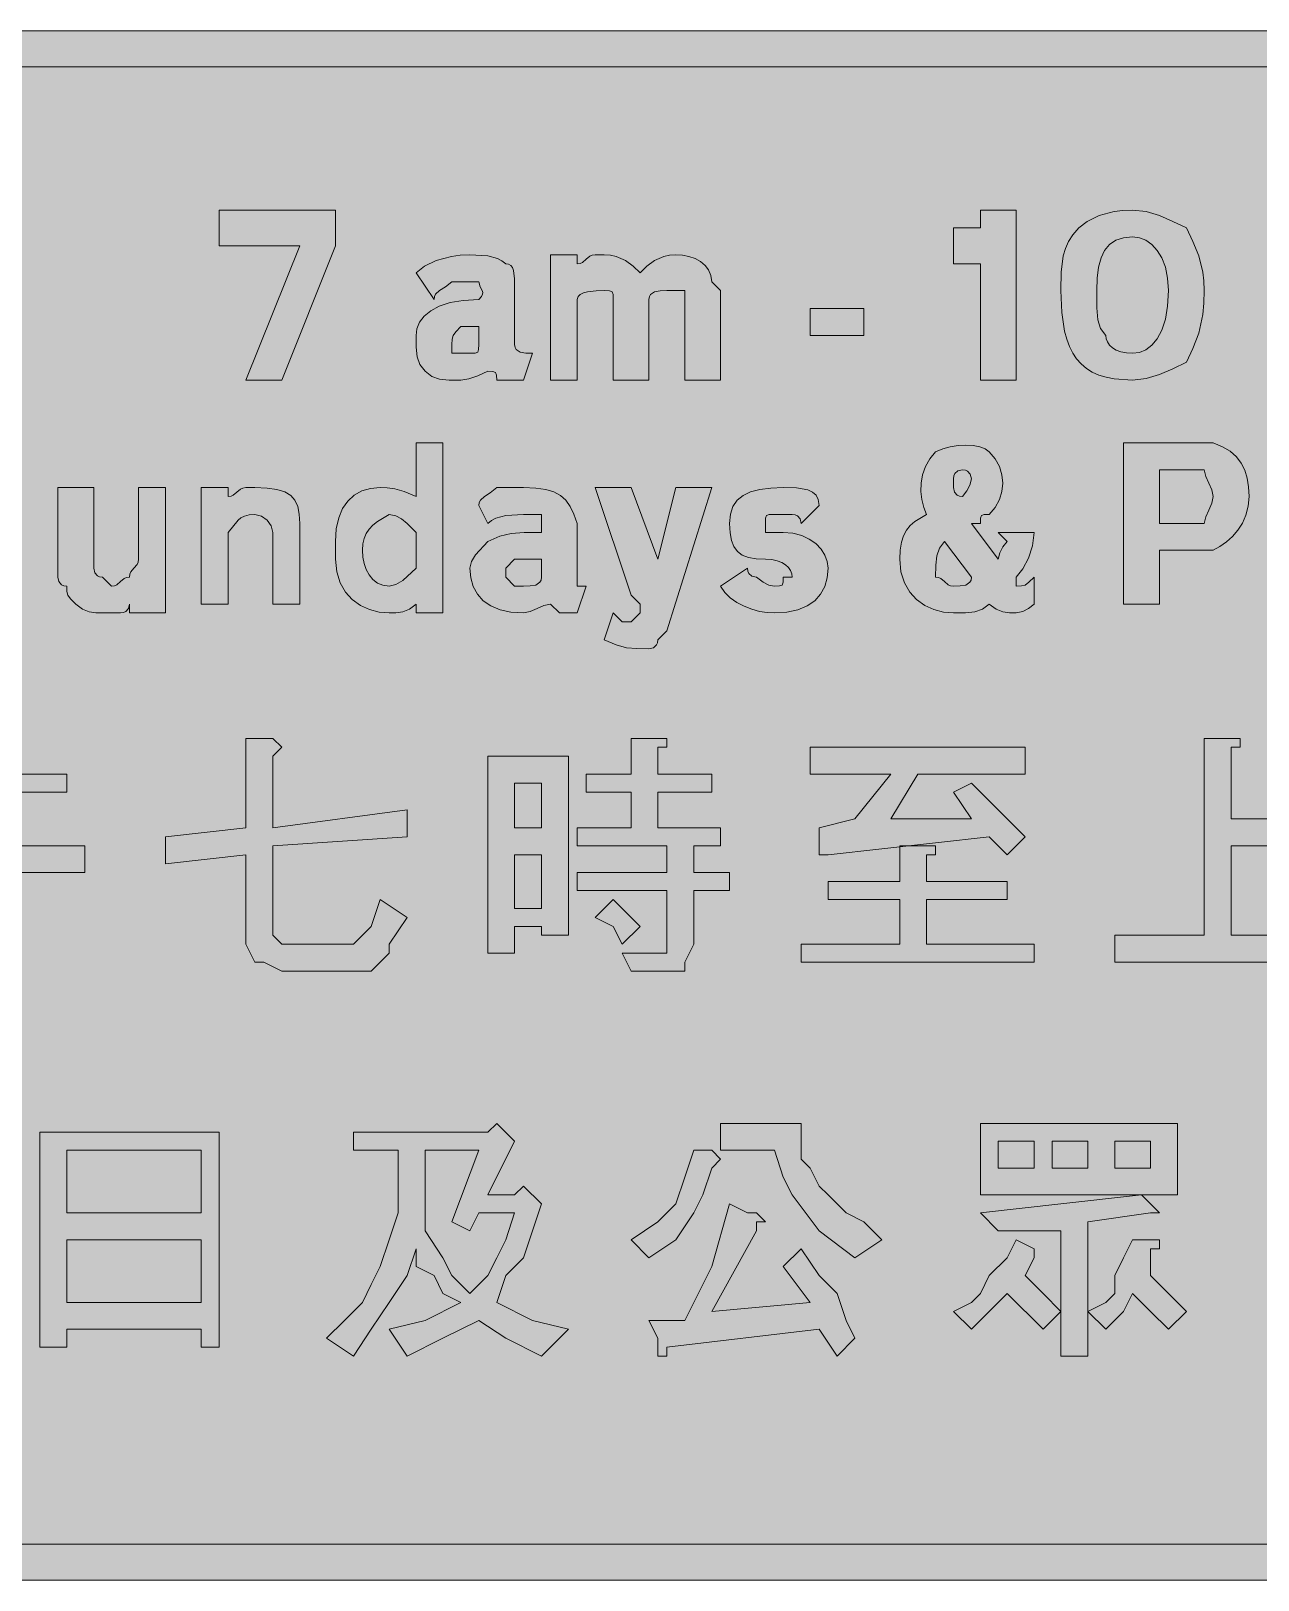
# Model space of a CAD drawing. Header units: metres. Extents: x 12 to 555, y 31 to 239.
# Drawn here: x 165.2 to 329.6, y 31 to 238.6 of the extents above; entities that cross this region are included whole.
import ezdxf

# ---------------------------------------------------------------- set-up
doc = ezdxf.new("R2010")
doc.units = ezdxf.units.M
doc.layers.add('FILL_BLACK_000000', color=7, linetype='Continuous', true_color=0x000000)
doc.layers.add('FILL_WHITE_FFFFFF', color=7, linetype='Continuous', true_color=0xffffff)

msp = doc.modelspace()

# ---------------------------------------------------------------- hatches: boundary and pattern name
at = {"layer": 'FILL_BLACK_000000', "true_color": 0x000000}
h = msp.add_hatch(color=7, dxfattribs=at)
h.dxf.hatch_style = 1
h.paths.add_polyline_path([(547.71, 238.54), (548.61, 238.41), (549.51, 238.05), (550.41, 237.36), (551.12, 237.34), (551.61, 237.21), (552.1, 236.85), (552.81, 236.16), (553.52, 235.28), (554.01, 234.51), (554.5, 233.97), (554.81, 233.81), (555.21, 233.76), (555.21, 230.16), (555.21, 39.36), (555, 38.25), (554.46, 36.81), (552.81, 33.36), (552.41, 33.31), (552.1, 33.17), (551.61, 32.76), (551.12, 32.35), (550.81, 32.21), (550.41, 32.16), (549.51, 31.47), (548.61, 31.11), (547.71, 30.98), (546.81, 30.96), (20.01, 30.96), (19.16, 31.01), (18.4, 31.17), (17.01, 31.71), (14.01, 33.36), (12.36, 36.81), (11.82, 38.25), (11.61, 39.36), (11.61, 230.16), (11.66, 231.01), (11.82, 231.77), (12.36, 233.16), (14.01, 236.16), (14.89, 236.85), (15.66, 237.21), (16.41, 237.36), (17.31, 238.05), (18.21, 238.41), (19.11, 238.54), (20.01, 238.56), (546.81, 238.56), (547.71, 238.54)])
h.paths.add_polyline_path([(18.43, 233.53), (17.82, 233.25), (17.31, 232.86), (16.92, 232.35), (16.63, 231.73), (16.47, 231), (16.41, 230.16), (16.41, 39.36), (16.41, 38.16), (16.56, 37.56), (16.92, 37.15), (17.21, 37.01), (17.61, 36.96), (17.66, 36.56), (17.82, 36.27), (18.36, 35.91), (19.13, 35.78), (20.01, 35.76), (546.81, 35.76), (547.71, 35.78), (548.61, 35.91), (549.51, 36.27), (550.41, 36.96), (551.01, 37.71), (551.42, 38.48), (551.61, 39.36), (551.61, 230.16), (551.42, 231.04), (551.01, 231.81), (550.41, 232.56), (549.51, 233.25), (548.61, 233.61), (547.71, 233.74), (546.81, 233.76), (20.01, 233.76), (19.17, 233.7), (18.43, 233.53)], flags=16)
h = msp.add_hatch(color=7, dxfattribs=at)
h.dxf.hatch_style = 1
h.paths.add_polyline_path([(201.21, 209.76), (190.41, 209.76), (190.41, 214.56), (206.01, 214.56), (206.01, 209.76), (198.81, 191.76), (194.01, 191.76), (201.21, 209.76)])
h = msp.add_hatch(color=7, dxfattribs=at)
h.dxf.hatch_style = 1
h.paths.add_polyline_path([(297.21, 191.76), (292.41, 191.76), (292.41, 207.36), (288.81, 207.36), (288.81, 212.16), (292.41, 212.16), (292.41, 214.56), (297.21, 214.56), (297.21, 191.76)])
h = msp.add_hatch(color=7, dxfattribs=at)
h.dxf.hatch_style = 1
h.paths.add_polyline_path([(322.2, 200.57), (321.66, 198.06), (320.89, 196), (320.01, 194.16), (318.21, 193.28), (316.41, 192.51), (314.61, 191.97), (312.81, 191.76), (310.33, 191.93), (309.25, 192.15), (308.27, 192.45), (307.39, 192.85), (306.61, 193.34), (305.92, 193.93), (305.31, 194.61), (304.79, 195.39), (304.35, 196.27), (303.99, 197.25), (303.7, 198.34), (303.33, 200.83), (303.21, 203.76), (303.25, 206.25), (303.51, 208.41), (303.8, 209.4), (304.22, 210.34), (304.82, 211.26), (305.61, 212.16), (306.73, 213.04), (308.31, 213.81), (310.33, 214.35), (311.52, 214.51), (312.81, 214.56), (314.61, 214.35), (316.41, 213.81), (318.21, 213.04), (320.01, 212.16), (320.89, 210.34), (321.66, 208.41), (322.2, 206.25), (322.36, 205.06), (322.41, 203.76), (322.36, 202.07), (322.2, 200.57)])
h.paths.add_polyline_path([(317.2, 206.91), (316.72, 208.15), (316.11, 209.16), (315.38, 209.95), (314.57, 210.51), (313.71, 210.85), (312.81, 210.96), (311.57, 210.85), (310.54, 210.51), (309.71, 209.95), (309.06, 209.16), (308.58, 208.15), (308.25, 206.91), (308.07, 205.45), (308.01, 203.76), (308.03, 201.47), (308.16, 199.86), (308.52, 198.7), (309.21, 197.76), (309.27, 197.31), (309.44, 196.88), (309.72, 196.47), (310.11, 196.11), (310.62, 195.8), (311.23, 195.57), (311.97, 195.41), (312.81, 195.36), (313.71, 195.47), (314.57, 195.83), (315.38, 196.44), (316.11, 197.31), (316.72, 198.47), (317.2, 199.92), (317.5, 201.68), (317.61, 203.76), (317.5, 205.45), (317.2, 206.91)], flags=16)
h = msp.add_hatch(color=7, dxfattribs=at)
h.dxf.hatch_style = 1
h.paths.add_polyline_path([(227.59, 192.45), (227.46, 192.81), (227.1, 192.94), (226.41, 192.96), (225.06, 192.36), (223.88, 191.95), (222.81, 191.76), (221.22, 191.78), (219.96, 191.91), (218.93, 192.27), (218.01, 192.96), (217.32, 193.88), (216.96, 194.91), (216.83, 196.17), (216.81, 197.76), (216.92, 198.66), (217.28, 199.52), (217.89, 200.33), (218.76, 201.06), (219.92, 201.67), (221.37, 202.15), (223.13, 202.45), (225.21, 202.56), (225.55, 202.96), (225.72, 203.27), (225.74, 203.53), (225.66, 203.76), (225.38, 204.25), (225.21, 204.96), (224.01, 204.96), (221.61, 204.96), (220.73, 204.25), (219.96, 203.76), (219.42, 203.27), (219.26, 202.96), (219.21, 202.56), (216.81, 206.16), (217.93, 207.04), (219.51, 207.81), (221.53, 208.35), (222.72, 208.51), (224.01, 208.56), (226.41, 208.41), (227.72, 208.05), (228.31, 207.76), (228.81, 207.36), (229.21, 207.3), (229.5, 207.13), (229.72, 206.85), (229.86, 206.46), (229.99, 205.33), (230.01, 203.76), (230.01, 196.56), (230.06, 196.16), (230.22, 195.87), (230.76, 195.51), (231.53, 195.38), (232.41, 195.36), (231.21, 191.76), (227.61, 191.76), (227.59, 192.45)])
h.paths.add_polyline_path([(224.01, 195.36), (224.7, 195.38), (225.06, 195.51), (225.19, 195.87), (225.21, 196.56), (225.21, 198.96), (222.81, 198.96), (222.12, 198.25), (221.76, 197.76), (221.63, 197.27), (221.61, 196.56), (221.61, 195.36), (224.01, 195.36)], flags=16)
h = msp.add_hatch(color=7, dxfattribs=at)
h.dxf.hatch_style = 1
h.paths.add_polyline_path([(249.53, 203.74), (248.76, 203.61), (248.22, 203.25), (248.06, 202.96), (248.01, 202.56), (248.01, 191.76), (243.21, 191.76), (243.21, 202.56), (243.19, 203.25), (243.06, 203.61), (242.7, 203.74), (242.01, 203.76), (240.94, 203.74), (239.76, 203.61), (239.23, 203.47), (238.8, 203.25), (238.52, 202.96), (238.41, 202.56), (238.41, 191.76), (234.81, 191.76), (234.81, 208.56), (238.41, 208.56), (238.41, 207.36), (238.81, 207.41), (239.12, 207.55), (239.61, 207.96), (240.1, 208.37), (240.41, 208.51), (240.81, 208.56), (242.01, 208.56), (242.86, 208.51), (243.6, 208.35), (244.86, 207.81), (245.89, 207.04), (246.81, 206.16), (247.73, 207.04), (248.76, 207.81), (250.02, 208.35), (250.76, 208.51), (251.61, 208.56), (252.51, 208.5), (253.37, 208.33), (254.18, 208.05), (254.91, 207.66), (255.52, 207.15), (256, 206.53), (256.3, 205.8), (256.41, 204.96), (257.61, 203.76), (257.61, 191.76), (252.81, 191.76), (252.81, 202.56), (252.81, 203.76), (250.41, 203.76), (249.53, 203.74)])
h = msp.add_hatch(color=7, dxfattribs=at)
h.dxf.hatch_style = 1
h.paths.add_polyline_path([(276.81, 197.76), (269.61, 197.76), (269.61, 201.36), (276.81, 201.36), (276.81, 197.76)])
h = msp.add_hatch(color=7, dxfattribs=at)
h.dxf.hatch_style = 1
h.paths.add_polyline_path([(220.41, 183.36), (220.41, 160.56), (216.81, 160.56), (216.81, 161.76), (215.91, 161.07), (215.01, 160.71), (214.11, 160.58), (213.21, 160.56), (211.87, 160.67), (210.57, 161.01), (209.35, 161.57), (208.26, 162.36), (207.34, 163.37), (206.63, 164.61), (206.17, 166.07), (206.01, 167.76), (206.01, 168.96), (206.01, 170.16), (206.12, 171.85), (206.44, 173.31), (206.96, 174.55), (207.66, 175.56), (208.53, 176.35), (209.55, 176.91), (210.72, 177.25), (212.01, 177.36), (212.93, 177.34), (213.96, 177.21), (215.22, 176.85), (216.81, 176.16), (216.81, 183.36), (220.41, 183.36)])
h.paths.add_polyline_path([(216.81, 171.36), (215.61, 172.56), (214.86, 173.16), (214.09, 173.57), (213.21, 173.76), (211.63, 172.84), (211.02, 172.35), (210.51, 171.81), (210.12, 171.22), (209.83, 170.55), (209.67, 169.81), (209.61, 168.96), (209.67, 168.06), (209.83, 167.2), (210.12, 166.39), (210.51, 165.66), (211.02, 165.05), (211.63, 164.57), (212.37, 164.27), (213.21, 164.16), (214.11, 164.37), (215.01, 164.91), (216.81, 166.56), (216.81, 170.16), (216.81, 171.36)], flags=16)
h = msp.add_hatch(color=7, dxfattribs=at)
h.dxf.hatch_style = 1
h.paths.add_polyline_path([(284.43, 176.84), (284.46, 177.96), (284.66, 179.08), (285.04, 180.17), (285.62, 181.21), (286.41, 182.16), (287.36, 182.55), (288.38, 182.83), (289.43, 183), (290.46, 183.06), (291.44, 183), (292.32, 182.83), (293.05, 182.55), (293.61, 182.16), (294.4, 181.21), (294.96, 180.17), (295.3, 179.08), (295.41, 177.96), (295.3, 176.84), (294.96, 175.75), (294.4, 174.71), (293.61, 173.76), (292.92, 173.74), (292.56, 173.61), (292.43, 173.25), (292.41, 172.56), (291.21, 172.56), (294.81, 167.76), (295, 168.64), (295.41, 169.41), (296.01, 170.16), (294.81, 171.36), (299.61, 171.36), (299.4, 169.58), (298.86, 167.91), (298.09, 166.47), (297.21, 165.36), (297.21, 164.16), (297.92, 164.18), (298.41, 164.31), (298.9, 164.67), (299.61, 165.36), (299.61, 161.76), (298.86, 161.16), (298.09, 160.75), (297.21, 160.56), (296.31, 160.58), (295.41, 160.71), (294.51, 161.07), (293.61, 161.76), (292.69, 161.07), (291.66, 160.71), (290.4, 160.58), (288.81, 160.56), (287.47, 160.67), (286.17, 161.01), (284.95, 161.57), (283.86, 162.36), (282.94, 163.37), (282.23, 164.61), (281.77, 166.07), (281.61, 167.76), (281.67, 169), (281.83, 170.05), (282.12, 170.92), (282.51, 171.66), (283.02, 172.28), (283.63, 172.82), (285.21, 173.76), (284.82, 174.71), (284.55, 175.75), (284.43, 176.84)])
h.paths.add_polyline_path([(286.43, 166.95), (286.41, 165.36), (286.81, 165.31), (287.12, 165.17), (287.61, 164.76), (288.1, 164.35), (288.41, 164.21), (288.81, 164.16), (289.69, 164.18), (290.46, 164.31), (291, 164.67), (291.16, 164.96), (291.21, 165.36), (287.61, 170.16), (286.92, 169.24), (286.56, 168.21), (286.43, 166.95)], flags=16)
h.paths.add_polyline_path([(291.02, 177.68), (291.21, 178.56), (291.06, 179.16), (290.7, 179.57), (290.41, 179.71), (290.01, 179.76), (289.41, 179.61), (289, 179.25), (288.86, 178.96), (288.81, 178.56), (288.81, 177.36), (288.96, 176.76), (289.32, 176.35), (289.61, 176.21), (290.01, 176.16), (290.61, 176.91), (291.02, 177.68)], flags=16)
h = msp.add_hatch(color=7, dxfattribs=at)
h.dxf.hatch_style = 1
h.paths.add_polyline_path([(311.61, 161.76), (311.61, 183.36), (322.41, 183.36), (323.61, 183.36), (324.85, 182.85), (325.88, 182.23), (326.71, 181.5), (327.36, 180.66), (327.84, 179.7), (328.17, 178.63), (328.35, 177.45), (328.41, 176.16), (328.3, 174.87), (328, 173.68), (327.52, 172.62), (326.91, 171.66), (326.18, 170.82), (325.37, 170.08), (324.51, 169.47), (323.61, 168.96), (322.41, 168.96), (316.41, 168.96), (316.41, 161.76), (311.61, 161.76)])
h.paths.add_polyline_path([(322.41, 172.56), (322.6, 173.46), (323.01, 174.36), (323.42, 175.26), (323.61, 176.16), (323.42, 177.06), (323.01, 177.96), (322.6, 178.86), (322.41, 179.76), (321.21, 179.76), (316.41, 179.76), (316.41, 172.56), (321.21, 172.56), (322.41, 172.56)], flags=16)
h = msp.add_hatch(color=7, dxfattribs=at)
h.dxf.hatch_style = 1
h.paths.add_polyline_path([(183.21, 177.36), (183.21, 160.56), (178.41, 160.56), (178.41, 161.76), (178.26, 161.16), (177.9, 160.75), (177.61, 160.61), (177.21, 160.56), (174.81, 160.56), (173.91, 160.58), (173.01, 160.71), (172.11, 161.07), (171.21, 161.76), (170.52, 162.47), (170.16, 162.96), (170.03, 163.45), (170.01, 164.16), (169.61, 164.21), (169.32, 164.35), (168.96, 164.76), (168.81, 165.36), (168.81, 177.36), (173.61, 177.36), (173.61, 166.56), (173.76, 165.96), (174.12, 165.55), (174.41, 165.41), (174.81, 165.36), (176.01, 164.16), (176.41, 164.21), (176.72, 164.35), (177.21, 164.76), (177.7, 165.17), (178.01, 165.31), (178.41, 165.36), (178.46, 165.76), (178.6, 166.07), (179.01, 166.56), (179.42, 167.05), (179.56, 167.36), (179.61, 167.76), (179.61, 177.36), (183.21, 177.36)])
h = msp.add_hatch(color=7, dxfattribs=at)
h.dxf.hatch_style = 1
h.paths.add_polyline_path([(197.61, 161.76), (197.61, 170.16), (197.61, 171.36), (197.4, 172.24), (196.86, 173.01), (196.09, 173.55), (195.21, 173.76), (194.42, 173.71), (193.8, 173.55), (193.33, 173.32), (192.96, 173.01), (191.61, 171.36), (191.61, 161.76), (188.01, 161.76), (188.01, 177.36), (191.61, 177.36), (191.61, 176.16), (192.01, 176.21), (192.32, 176.35), (192.81, 176.76), (193.3, 177.17), (193.61, 177.31), (194.01, 177.36), (195.21, 177.36), (196.85, 177.3), (198.17, 177.12), (199.22, 176.79), (200.01, 176.31), (200.58, 175.66), (200.95, 174.83), (201.15, 173.8), (201.21, 172.56), (201.21, 161.76), (197.61, 161.76)])
h = msp.add_hatch(color=7, dxfattribs=at)
h.dxf.hatch_style = 1
h.paths.add_polyline_path([(233.61, 173.76), (231.21, 173.76), (228.81, 173.61), (227.5, 173.25), (226.91, 172.96), (226.41, 172.56), (225.21, 174.96), (225.26, 175.36), (225.42, 175.67), (225.96, 176.16), (226.73, 176.65), (227.61, 177.36), (231.21, 177.36), (232.85, 177.3), (234.19, 177.12), (235.28, 176.79), (236.16, 176.31), (236.87, 175.66), (237.45, 174.83), (237.95, 173.8), (238.41, 172.56), (238.41, 165.36), (238.41, 164.16), (239.61, 164.16), (238.41, 160.56), (236.01, 160.56), (234.81, 161.76), (233.91, 161.57), (233.01, 161.16), (232.11, 160.75), (231.21, 160.56), (229.52, 160.67), (228.06, 160.99), (226.82, 161.51), (225.81, 162.21), (225.02, 163.08), (224.46, 164.1), (224.12, 165.27), (224.01, 166.56), (224.22, 167.46), (224.76, 168.36), (226.41, 170.16), (228.04, 170.85), (229.56, 171.21), (231.3, 171.34), (233.61, 171.36), (233.61, 172.56), (233.61, 173.76)])
h.paths.add_polyline_path([(230.01, 164.16), (231.21, 164.16), (232.09, 164.18), (232.86, 164.31), (233.4, 164.67), (233.56, 164.96), (233.61, 165.36), (233.61, 167.76), (230.01, 167.76), (228.81, 166.56), (228.81, 165.36), (230.01, 164.16)], flags=16)
h = msp.add_hatch(color=7, dxfattribs=at)
h.dxf.hatch_style = 1
h.paths.add_polyline_path([(250.41, 158.16), (249.21, 156.96), (249.16, 156.56), (249.02, 156.27), (248.61, 155.91), (248.01, 155.76), (246.4, 155.78), (245.01, 155.91), (243.62, 156.27), (242.01, 156.96), (243.21, 160.56), (244.41, 159.36), (245.61, 159.36), (246.81, 160.56), (246.81, 161.76), (245.61, 162.96), (240.81, 177.36), (245.61, 177.36), (249.21, 167.76), (251.61, 177.36), (256.41, 177.36), (250.41, 158.16)])
h = msp.add_hatch(color=7, dxfattribs=at)
h.dxf.hatch_style = 1
h.paths.add_polyline_path([(271.9, 165.27), (271.56, 164.1), (271, 163.08), (270.21, 162.21), (269.2, 161.51), (267.96, 160.99), (266.5, 160.67), (264.81, 160.56), (263.86, 160.62), (262.84, 160.78), (261.79, 161.07), (260.76, 161.46), (259.78, 161.97), (258.9, 162.58), (258.17, 163.32), (257.61, 164.16), (261.21, 166.56), (261.26, 166.16), (261.4, 165.87), (261.81, 165.51), (262.41, 165.36), (263.29, 164.67), (264.06, 164.31), (264.81, 164.16), (265.5, 164.18), (265.86, 164.31), (265.99, 164.67), (266.01, 165.36), (267.21, 165.36), (267.15, 165.81), (266.99, 166.24), (266.7, 166.65), (266.31, 167.01), (265.8, 167.32), (265.18, 167.55), (264.45, 167.71), (263.61, 167.76), (262.37, 167.82), (261.34, 168), (260.51, 168.33), (259.86, 168.81), (259.38, 169.46), (259.05, 170.29), (258.87, 171.32), (258.81, 172.56), (258.92, 173.8), (259.26, 174.83), (259.82, 175.66), (260.61, 176.31), (261.62, 176.79), (262.86, 177.12), (264.32, 177.3), (266.01, 177.36), (267.77, 177.32), (269.31, 177.06), (269.92, 176.77), (270.4, 176.35), (270.7, 175.75), (270.81, 174.96), (268.41, 172.56), (268.26, 173.16), (267.9, 173.57), (267.61, 173.71), (267.21, 173.76), (264.81, 173.76), (264.12, 173.74), (263.76, 173.61), (263.63, 173.25), (263.61, 172.56), (263.61, 171.36), (266.01, 171.36), (267.3, 171.25), (268.47, 170.95), (269.49, 170.47), (270.36, 169.86), (271.06, 169.13), (271.58, 168.32), (271.9, 167.46), (272.01, 166.56), (271.9, 165.27)])
h = msp.add_hatch(color=7, dxfattribs=at)
h.dxf.hatch_style = 1
h.paths.add_polyline_path([(146.01, 137.76), (149.61, 143.76), (152.01, 143.76), (153.21, 142.56), (152.01, 142.56), (150.81, 138.96), (170.01, 138.96), (170.01, 136.56), (159.21, 136.56), (159.21, 129.36), (172.41, 129.36), (172.41, 125.76), (159.21, 125.76), (159.21, 112.56), (155.61, 112.56), (155.61, 125.76), (141.21, 125.76), (141.21, 129.36), (155.61, 129.36), (155.61, 136.56), (148.41, 136.56), (144.81, 131.76), (141.21, 132.96), (146.01, 137.76)])
h = msp.add_hatch(color=7, dxfattribs=at)
h.dxf.hatch_style = 1
h.paths.add_polyline_path([(197.61, 143.76), (198.81, 142.56), (197.61, 141.36), (197.61, 131.76), (215.61, 134.16), (215.61, 130.56), (197.61, 129.36), (197.61, 119.76), (197.61, 118.56), (197.61, 117.36), (198.81, 116.16), (200.01, 116.16), (207.21, 116.16), (208.41, 116.16), (209.61, 117.36), (210.81, 118.56), (212.01, 122.16), (215.61, 119.76), (213.21, 116.16), (213.21, 114.96), (212.01, 113.76), (210.81, 112.56), (208.41, 112.56), (198.81, 112.56), (196.41, 113.76), (195.21, 113.76), (194.01, 116.16), (194.01, 118.56), (194.01, 128.16), (183.21, 126.96), (183.21, 130.56), (194.01, 131.76), (194.01, 143.76), (196.41, 143.76), (197.61, 143.76)])
h = msp.add_hatch(color=7, dxfattribs=at)
h.dxf.hatch_style = 1
h.paths.add_polyline_path([(245.61, 136.56), (239.61, 136.56), (239.61, 138.96), (245.61, 138.96), (245.61, 143.76), (249.21, 143.76), (250.41, 143.76), (250.41, 142.56), (249.21, 142.56), (249.21, 138.96), (256.41, 138.96), (256.41, 136.56), (249.21, 136.56), (249.21, 131.76), (257.61, 131.76), (257.61, 129.36), (254.01, 129.36), (254.01, 125.76), (258.81, 125.76), (258.81, 123.36), (254.01, 123.36), (254.01, 116.16), (252.81, 113.76), (252.81, 112.56), (250.41, 112.56), (249.21, 112.56), (245.61, 112.56), (244.41, 114.96), (248.01, 114.96), (249.21, 114.96), (250.41, 114.96), (250.41, 116.16), (250.41, 117.36), (250.41, 123.36), (238.41, 123.36), (238.41, 125.76), (250.41, 125.76), (250.41, 129.36), (238.41, 129.36), (238.41, 131.76), (245.61, 131.76), (245.61, 136.56)])
h = msp.add_hatch(color=7, dxfattribs=at)
h.dxf.hatch_style = 1
h.paths.add_polyline_path([(327.21, 143.76), (327.21, 142.56), (326.01, 142.56), (326.01, 132.96), (339.21, 132.96), (339.21, 129.36), (326.01, 129.36), (326.01, 117.36), (341.61, 117.36), (341.61, 113.76), (310.41, 113.76), (310.41, 117.36), (322.41, 117.36), (322.41, 143.76), (326.01, 143.76), (327.21, 143.76)])
h = msp.add_hatch(color=7, dxfattribs=at)
h.dxf.hatch_style = 1
h.paths.add_polyline_path([(233.61, 117.36), (233.61, 118.56), (230.01, 118.56), (230.01, 114.96), (226.41, 114.96), (226.41, 117.36), (226.41, 141.36), (237.21, 141.36), (237.21, 117.36), (233.61, 117.36)])
h.paths.add_polyline_path([(230.01, 137.76), (230.01, 131.76), (233.61, 131.76), (233.61, 137.76), (230.01, 137.76)], flags=16)
h.paths.add_polyline_path([(233.61, 128.16), (230.01, 128.16), (230.01, 120.96), (233.61, 120.96), (233.61, 128.16)], flags=16)
h = msp.add_hatch(color=7, dxfattribs=at)
h.dxf.hatch_style = 1
h.paths.add_polyline_path([(269.61, 142.56), (298.41, 142.56), (298.41, 138.96), (284.01, 138.96), (280.41, 132.96), (291.21, 132.96), (288.81, 136.56), (291.21, 137.76), (294.81, 134.16), (298.41, 130.56), (296.01, 128.16), (293.61, 130.56), (272.01, 128.16), (270.81, 128.16), (270.81, 131.76), (275.61, 132.96), (280.41, 138.96), (269.61, 138.96), (269.61, 142.56)])
h = msp.add_hatch(color=7, dxfattribs=at)
h.dxf.hatch_style = 1
h.paths.add_polyline_path([(268.41, 116.16), (281.61, 116.16), (281.61, 122.16), (272.01, 122.16), (272.01, 124.56), (281.61, 124.56), (281.61, 129.36), (285.21, 129.36), (286.41, 129.36), (286.41, 128.16), (285.21, 128.16), (285.21, 124.56), (296.01, 124.56), (296.01, 122.16), (285.21, 122.16), (285.21, 116.16), (299.61, 116.16), (299.61, 113.76), (268.41, 113.76), (268.41, 116.16)])
h = msp.add_hatch(color=7, dxfattribs=at)
h.dxf.hatch_style = 1
h.paths.add_polyline_path([(244.41, 120.96), (246.81, 118.56), (244.41, 116.16), (243.21, 118.56), (240.81, 119.76), (243.21, 122.16), (244.41, 120.96)])
h = msp.add_hatch(color=7, dxfattribs=at)
h.dxf.hatch_style = 1
h.paths.add_polyline_path([(227.61, 92.16), (230.01, 89.76), (226.41, 82.56), (230.01, 82.56), (231.21, 83.76), (233.61, 81.36), (232.41, 77.76), (231.21, 74.16), (228.81, 71.76), (227.61, 68.16), (232.41, 65.76), (237.21, 64.56), (233.61, 60.96), (228.81, 63.36), (225.21, 65.76), (220.41, 63.36), (215.61, 60.96), (213.21, 64.56), (218.01, 65.76), (222.81, 68.16), (220.41, 69.36), (219.21, 71.76), (216.81, 72.96), (216.81, 75.36), (215.61, 71.76), (213.21, 68.16), (210.81, 64.56), (208.41, 60.96), (204.81, 63.36), (207.21, 65.76), (209.61, 68.16), (210.81, 70.56), (212.01, 72.96), (213.21, 76.56), (214.41, 80.16), (214.41, 83.76), (214.41, 88.56), (208.41, 88.56), (208.41, 90.96), (226.41, 90.96), (227.61, 92.16)])
h.paths.add_polyline_path([(218.01, 77.76), (220.41, 74.16), (221.61, 71.76), (224.01, 69.36), (226.41, 71.76), (227.61, 74.16), (228.81, 76.56), (230.01, 80.16), (225.21, 80.16), (224.01, 77.76), (221.61, 78.96), (225.21, 88.56), (218.01, 88.56), (218.01, 80.16), (218.01, 77.76)], flags=16)
h = msp.add_hatch(color=7, dxfattribs=at)
h.dxf.hatch_style = 1
h.paths.add_polyline_path([(268.41, 92.16), (268.41, 89.76), (268.41, 87.36), (269.61, 86.16), (270.81, 83.76), (272.01, 82.56), (274.41, 80.16), (276.81, 78.96), (279.21, 76.56), (275.61, 74.16), (270.81, 77.76), (267.21, 82.56), (266.01, 84.96), (264.81, 88.56), (257.61, 88.56), (257.61, 92.16), (268.41, 92.16)])
h = msp.add_hatch(color=7, dxfattribs=at)
h.dxf.hatch_style = 1
h.paths.add_polyline_path([(292.41, 92.16), (318.81, 92.16), (318.81, 82.56), (292.41, 82.56), (292.41, 92.16)])
h.paths.add_polyline_path([(294.81, 86.16), (299.61, 86.16), (299.61, 89.76), (294.81, 89.76), (294.81, 86.16)], flags=16)
h.paths.add_polyline_path([(302.01, 89.76), (302.01, 86.16), (306.81, 86.16), (306.81, 89.76), (302.01, 89.76)], flags=16)
h.paths.add_polyline_path([(315.21, 89.76), (310.41, 89.76), (310.41, 86.16), (315.21, 86.16), (315.21, 89.76)], flags=16)
h = msp.add_hatch(color=7, dxfattribs=at)
h.dxf.hatch_style = 1
h.paths.add_polyline_path([(190.41, 62.16), (188.01, 62.16), (188.01, 64.56), (170.01, 64.56), (170.01, 62.16), (166.41, 62.16), (166.41, 90.96), (190.41, 90.96), (190.41, 62.16)])
h.paths.add_polyline_path([(170.01, 76.56), (170.01, 68.16), (188.01, 68.16), (188.01, 76.56), (170.01, 76.56)], flags=16)
h.paths.add_polyline_path([(188.01, 88.56), (170.01, 88.56), (170.01, 80.16), (188.01, 80.16), (188.01, 88.56)], flags=16)
h = msp.add_hatch(color=7, dxfattribs=at)
h.dxf.hatch_style = 1
h.paths.add_polyline_path([(257.61, 87.36), (256.41, 86.16), (255.21, 82.56), (254.01, 80.16), (251.61, 76.56), (248.01, 74.16), (245.61, 76.56), (249.21, 78.96), (251.61, 81.36), (252.81, 84.96), (254.01, 88.56), (256.41, 88.56), (257.61, 87.36)])
h = msp.add_hatch(color=7, dxfattribs=at)
h.dxf.hatch_style = 1
h.paths.add_polyline_path([(262.41, 80.16), (263.61, 78.96), (262.41, 78.96), (262.41, 77.76), (256.41, 66.96), (269.61, 68.16), (266.01, 72.96), (268.41, 75.36), (270.81, 71.76), (273.21, 69.36), (274.41, 65.76), (275.61, 63.36), (273.21, 60.96), (270.81, 64.56), (250.41, 62.16), (250.41, 60.96), (249.21, 60.96), (249.21, 62.16), (249.21, 63.36), (248.01, 65.76), (252.81, 65.76), (256.41, 72.96), (258.81, 81.36), (261.21, 80.16), (262.41, 80.16)])
h = msp.add_hatch(color=7, dxfattribs=at)
h.dxf.hatch_style = 1
h.paths.add_polyline_path([(303.21, 81.36), (314.01, 82.56), (315.21, 81.36), (316.41, 80.16), (315.21, 80.16), (306.81, 78.96), (306.81, 60.96), (303.21, 60.96), (303.21, 77.76), (294.81, 77.76), (292.41, 80.16), (303.21, 81.36)])
h = msp.add_hatch(color=7, dxfattribs=at)
h.dxf.hatch_style = 1
h.paths.add_polyline_path([(299.61, 75.36), (299.61, 74.16), (298.41, 71.76), (300.81, 69.36), (303.21, 66.96), (300.81, 64.56), (296.01, 69.36), (293.61, 66.96), (291.21, 64.56), (288.81, 66.96), (291.21, 68.16), (292.41, 69.36), (293.61, 71.76), (296.01, 74.16), (297.21, 76.56), (299.61, 75.36)])
h = msp.add_hatch(color=7, dxfattribs=at)
h.dxf.hatch_style = 1
h.paths.add_polyline_path([(315.21, 76.56), (316.41, 76.56), (316.41, 75.36), (315.21, 75.36), (315.21, 72.96), (315.21, 71.76), (317.61, 69.36), (318.81, 68.16), (320.01, 66.96), (317.61, 64.56), (315.21, 66.96), (312.81, 69.36), (311.61, 66.96), (309.21, 64.56), (306.81, 66.96), (309.21, 68.16), (310.41, 69.36), (310.41, 71.76), (311.61, 74.16), (312.81, 76.56), (315.21, 76.56)])
at = {"layer": 'FILL_WHITE_FFFFFF', "true_color": 0xffffff}
h = msp.add_hatch(color=7, dxfattribs=at)
h.dxf.hatch_style = 1
h.paths.add_polyline_path([(551.61, 39.36), (551.42, 38.48), (551.01, 37.71), (550.41, 36.96), (549.51, 36.27), (548.61, 35.91), (547.71, 35.78), (546.81, 35.76), (20.01, 35.76), (19.13, 35.78), (18.36, 35.91), (17.82, 36.27), (17.66, 36.56), (17.61, 36.96), (17.21, 37.01), (16.92, 37.17), (16.56, 37.71), (16.43, 38.48), (16.41, 39.36), (16.41, 230.16), (16.41, 231.36), (16.43, 232.05), (16.56, 232.41), (16.92, 232.54), (17.61, 232.56), (17.63, 233.25), (17.76, 233.61), (18.12, 233.74), (18.81, 233.76), (20.01, 233.76), (546.81, 233.76), (547.71, 233.7), (548.57, 233.53), (549.38, 233.25), (550.11, 232.86), (550.72, 232.35), (551.2, 231.73), (551.5, 231), (551.61, 230.16), (551.61, 39.36)])

# ---------------------------------------------------------------- linework, layer by layer
at = {"layer": 'FILL_BLACK_000000', "lineweight": 0, "true_color": 0x000000}
for points in [[(546.81, 30.96), (20.01, 30.96), (19.16, 31.01), (18.4, 31.17), (17.01, 31.71), (14.01, 33.36), (12.36, 36.81), (11.82, 38.25), (11.61, 39.36), (11.61, 230.16), (11.66, 231.01), (11.82, 231.77), (12.36, 233.16), (14.01, 236.16), (14.89, 236.85), (15.66, 237.21), (16.41, 237.36), (17.31, 238.05), (18.21, 238.41), (19.11, 238.54), (20.01, 238.56), (546.81, 238.56)], [(546.81, 233.76), (20.01, 233.76), (19.17, 233.7), (18.43, 233.53), (17.82, 233.25), (17.31, 232.86), (16.92, 232.35), (16.63, 231.73), (16.47, 231), (16.41, 230.16), (16.41, 39.36), (16.41, 38.16), (16.56, 37.56), (16.92, 37.15), (17.21, 37.01), (17.61, 36.96), (17.66, 36.56), (17.82, 36.27), (18.36, 35.91), (19.13, 35.78), (20.01, 35.76), (546.81, 35.76)]]:
    msp.add_lwpolyline(points, dxfattribs=at)
for points in [[(201.21, 209.76), (190.41, 209.76), (190.41, 214.56), (206.01, 214.56), (206.01, 209.76), (198.81, 191.76), (194.01, 191.76)], [(297.21, 191.76), (292.41, 191.76), (292.41, 207.36), (288.81, 207.36), (288.81, 212.16), (292.41, 212.16), (292.41, 214.56), (297.21, 214.56)], [(322.2, 200.57), (321.66, 198.06), (320.89, 196), (320.01, 194.16), (318.21, 193.28), (316.41, 192.51), (314.61, 191.97), (312.81, 191.76), (310.33, 191.93), (309.25, 192.15), (308.27, 192.45), (307.39, 192.85), (306.61, 193.34), (305.92, 193.93), (305.31, 194.61), (304.79, 195.39), (304.35, 196.27), (303.99, 197.25), (303.7, 198.34), (303.33, 200.83), (303.21, 203.76), (303.25, 206.25), (303.51, 208.41), (303.8, 209.4), (304.22, 210.34), (304.82, 211.26), (305.61, 212.16), (306.73, 213.04), (308.31, 213.81), (310.33, 214.35), (311.52, 214.51), (312.81, 214.56), (314.61, 214.35), (316.41, 213.81), (318.21, 213.04), (320.01, 212.16), (320.89, 210.34), (321.66, 208.41), (322.2, 206.25), (322.36, 205.06), (322.41, 203.76), (322.36, 202.07)], [(317.2, 206.91), (316.72, 208.15), (316.11, 209.16), (315.38, 209.95), (314.57, 210.51), (313.71, 210.85), (312.81, 210.96), (311.57, 210.85), (310.54, 210.51), (309.71, 209.95), (309.06, 209.16), (308.58, 208.15), (308.25, 206.91), (308.07, 205.45), (308.01, 203.76), (308.03, 201.47), (308.16, 199.86), (308.52, 198.7), (309.21, 197.76), (309.27, 197.31), (309.44, 196.88), (309.72, 196.47), (310.11, 196.11), (310.62, 195.8), (311.23, 195.57), (311.97, 195.41), (312.81, 195.36), (313.71, 195.47), (314.57, 195.83), (315.38, 196.44), (316.11, 197.31), (316.72, 198.47), (317.2, 199.92), (317.5, 201.68), (317.61, 203.76), (317.5, 205.45)], [(227.59, 192.45), (227.46, 192.81), (227.1, 192.94), (226.41, 192.96), (225.06, 192.36), (223.88, 191.95), (222.81, 191.76), (221.22, 191.78), (219.96, 191.91), (218.93, 192.27), (218.01, 192.96), (217.32, 193.88), (216.96, 194.91), (216.83, 196.17), (216.81, 197.76), (216.92, 198.66), (217.28, 199.52), (217.89, 200.33), (218.76, 201.06), (219.92, 201.67), (221.37, 202.15), (223.13, 202.45), (225.21, 202.56), (225.55, 202.96), (225.72, 203.27), (225.74, 203.53), (225.66, 203.76), (225.38, 204.25), (225.21, 204.96), (224.01, 204.96), (221.61, 204.96), (220.73, 204.25), (219.96, 203.76), (219.42, 203.27), (219.26, 202.96), (219.21, 202.56), (216.81, 206.16), (217.93, 207.04), (219.51, 207.81), (221.53, 208.35), (222.72, 208.51), (224.01, 208.56), (226.41, 208.41), (227.72, 208.05), (228.31, 207.76), (228.81, 207.36), (229.21, 207.3), (229.5, 207.13), (229.72, 206.85), (229.86, 206.46), (229.99, 205.33), (230.01, 203.76), (230.01, 196.56), (230.06, 196.16), (230.22, 195.87), (230.76, 195.51), (231.53, 195.38), (232.41, 195.36), (231.21, 191.76), (227.61, 191.76)], [(249.53, 203.74), (248.76, 203.61), (248.22, 203.25), (248.06, 202.96), (248.01, 202.56), (248.01, 191.76), (243.21, 191.76), (243.21, 202.56), (243.19, 203.25), (243.06, 203.61), (242.7, 203.74), (242.01, 203.76), (240.94, 203.74), (239.76, 203.61), (239.23, 203.47), (238.8, 203.25), (238.52, 202.96), (238.41, 202.56), (238.41, 191.76), (234.81, 191.76), (234.81, 208.56), (238.41, 208.56), (238.41, 207.36), (238.81, 207.41), (239.12, 207.55), (239.61, 207.96), (240.1, 208.37), (240.41, 208.51), (240.81, 208.56), (242.01, 208.56), (242.86, 208.51), (243.6, 208.35), (244.86, 207.81), (245.89, 207.04), (246.81, 206.16), (247.73, 207.04), (248.76, 207.81), (250.02, 208.35), (250.76, 208.51), (251.61, 208.56), (252.51, 208.5), (253.37, 208.33), (254.18, 208.05), (254.91, 207.66), (255.52, 207.15), (256, 206.53), (256.3, 205.8), (256.41, 204.96), (257.61, 203.76), (257.61, 191.76), (252.81, 191.76), (252.81, 202.56), (252.81, 203.76), (250.41, 203.76)], [(276.81, 197.76), (269.61, 197.76), (269.61, 201.36), (276.81, 201.36)], [(224.01, 195.36), (224.7, 195.38), (225.06, 195.51), (225.19, 195.87), (225.21, 196.56), (225.21, 198.96), (222.81, 198.96), (222.12, 198.25), (221.76, 197.76), (221.63, 197.27), (221.61, 196.56), (221.61, 195.36)], [(220.41, 183.36), (220.41, 160.56), (216.81, 160.56), (216.81, 161.76), (215.91, 161.07), (215.01, 160.71), (214.11, 160.58), (213.21, 160.56), (211.87, 160.67), (210.57, 161.01), (209.35, 161.57), (208.26, 162.36), (207.34, 163.37), (206.63, 164.61), (206.17, 166.07), (206.01, 167.76), (206.01, 168.96), (206.01, 170.16), (206.12, 171.85), (206.44, 173.31), (206.96, 174.55), (207.66, 175.56), (208.53, 176.35), (209.55, 176.91), (210.72, 177.25), (212.01, 177.36), (212.93, 177.34), (213.96, 177.21), (215.22, 176.85), (216.81, 176.16), (216.81, 183.36)], [(284.43, 176.84), (284.46, 177.96), (284.66, 179.08), (285.04, 180.17), (285.62, 181.21), (286.41, 182.16), (287.36, 182.55), (288.38, 182.83), (289.43, 183), (290.46, 183.06), (291.44, 183), (292.32, 182.83), (293.05, 182.55), (293.61, 182.16), (294.4, 181.21), (294.96, 180.17), (295.3, 179.08), (295.41, 177.96), (295.3, 176.84), (294.96, 175.75), (294.4, 174.71), (293.61, 173.76), (292.92, 173.74), (292.56, 173.61), (292.43, 173.25), (292.41, 172.56), (291.21, 172.56), (294.81, 167.76), (295, 168.64), (295.41, 169.41), (296.01, 170.16), (294.81, 171.36), (299.61, 171.36), (299.4, 169.58), (298.86, 167.91), (298.09, 166.47), (297.21, 165.36), (297.21, 164.16), (297.92, 164.18), (298.41, 164.31), (298.9, 164.67), (299.61, 165.36), (299.61, 161.76), (298.86, 161.16), (298.09, 160.75), (297.21, 160.56), (296.31, 160.58), (295.41, 160.71), (294.51, 161.07), (293.61, 161.76), (292.69, 161.07), (291.66, 160.71), (290.4, 160.58), (288.81, 160.56), (287.47, 160.67), (286.17, 161.01), (284.95, 161.57), (283.86, 162.36), (282.94, 163.37), (282.23, 164.61), (281.77, 166.07), (281.61, 167.76), (281.67, 169), (281.83, 170.05), (282.12, 170.92), (282.51, 171.66), (283.02, 172.28), (283.63, 172.82), (285.21, 173.76), (284.82, 174.71), (284.55, 175.75)], [(311.61, 161.76), (311.61, 183.36), (322.41, 183.36), (323.61, 183.36), (324.85, 182.85), (325.88, 182.23), (326.71, 181.5), (327.36, 180.66), (327.84, 179.7), (328.17, 178.63), (328.35, 177.45), (328.41, 176.16), (328.3, 174.87), (328, 173.68), (327.52, 172.62), (326.91, 171.66), (326.18, 170.82), (325.37, 170.08), (324.51, 169.47), (323.61, 168.96), (322.41, 168.96), (316.41, 168.96), (316.41, 161.76)], [(291.02, 177.68), (291.21, 178.56), (291.06, 179.16), (290.7, 179.57), (290.41, 179.71), (290.01, 179.76), (289.41, 179.61), (289, 179.25), (288.86, 178.96), (288.81, 178.56), (288.81, 177.36), (288.96, 176.76), (289.32, 176.35), (289.61, 176.21), (290.01, 176.16), (290.61, 176.91)], [(322.41, 172.56), (322.6, 173.46), (323.01, 174.36), (323.42, 175.26), (323.61, 176.16), (323.42, 177.06), (323.01, 177.96), (322.6, 178.86), (322.41, 179.76), (321.21, 179.76), (316.41, 179.76), (316.41, 172.56), (321.21, 172.56)], [(183.21, 177.36), (183.21, 160.56), (178.41, 160.56), (178.41, 161.76), (178.26, 161.16), (177.9, 160.75), (177.61, 160.61), (177.21, 160.56), (174.81, 160.56), (173.91, 160.58), (173.01, 160.71), (172.11, 161.07), (171.21, 161.76), (170.52, 162.47), (170.16, 162.96), (170.03, 163.45), (170.01, 164.16), (169.61, 164.21), (169.32, 164.35), (168.96, 164.76), (168.81, 165.36), (168.81, 177.36), (173.61, 177.36), (173.61, 166.56), (173.76, 165.96), (174.12, 165.55), (174.41, 165.41), (174.81, 165.36), (176.01, 164.16), (176.41, 164.21), (176.72, 164.35), (177.21, 164.76), (177.7, 165.17), (178.01, 165.31), (178.41, 165.36), (178.46, 165.76), (178.6, 166.07), (179.01, 166.56), (179.42, 167.05), (179.56, 167.36), (179.61, 167.76), (179.61, 177.36)], [(197.61, 161.76), (197.61, 170.16), (197.61, 171.36), (197.4, 172.24), (196.86, 173.01), (196.09, 173.55), (195.21, 173.76), (194.42, 173.71), (193.8, 173.55), (193.33, 173.32), (192.96, 173.01), (191.61, 171.36), (191.61, 161.76), (188.01, 161.76), (188.01, 177.36), (191.61, 177.36), (191.61, 176.16), (192.01, 176.21), (192.32, 176.35), (192.81, 176.76), (193.3, 177.17), (193.61, 177.31), (194.01, 177.36), (195.21, 177.36), (196.85, 177.3), (198.17, 177.12), (199.22, 176.79), (200.01, 176.31), (200.58, 175.66), (200.95, 174.83), (201.15, 173.8), (201.21, 172.56), (201.21, 161.76)], [(233.61, 173.76), (231.21, 173.76), (228.81, 173.61), (227.5, 173.25), (226.91, 172.96), (226.41, 172.56), (225.21, 174.96), (225.26, 175.36), (225.42, 175.67), (225.96, 176.16), (226.73, 176.65), (227.61, 177.36), (231.21, 177.36), (232.85, 177.3), (234.19, 177.12), (235.28, 176.79), (236.16, 176.31), (236.87, 175.66), (237.45, 174.83), (237.95, 173.8), (238.41, 172.56), (238.41, 165.36), (238.41, 164.16), (239.61, 164.16), (238.41, 160.56), (236.01, 160.56), (234.81, 161.76), (233.91, 161.57), (233.01, 161.16), (232.11, 160.75), (231.21, 160.56), (229.52, 160.67), (228.06, 160.99), (226.82, 161.51), (225.81, 162.21), (225.02, 163.08), (224.46, 164.1), (224.12, 165.27), (224.01, 166.56), (224.22, 167.46), (224.76, 168.36), (226.41, 170.16), (228.04, 170.85), (229.56, 171.21), (231.3, 171.34), (233.61, 171.36), (233.61, 172.56)], [(250.41, 158.16), (249.21, 156.96), (249.16, 156.56), (249.02, 156.27), (248.61, 155.91), (248.01, 155.76), (246.4, 155.78), (245.01, 155.91), (243.62, 156.27), (242.01, 156.96), (243.21, 160.56), (244.41, 159.36), (245.61, 159.36), (246.81, 160.56), (246.81, 161.76), (245.61, 162.96), (240.81, 177.36), (245.61, 177.36), (249.21, 167.76), (251.61, 177.36), (256.41, 177.36)], [(271.9, 165.27), (271.56, 164.1), (271, 163.08), (270.21, 162.21), (269.2, 161.51), (267.96, 160.99), (266.5, 160.67), (264.81, 160.56), (263.86, 160.62), (262.84, 160.78), (261.79, 161.07), (260.76, 161.46), (259.78, 161.97), (258.9, 162.58), (258.17, 163.32), (257.61, 164.16), (261.21, 166.56), (261.26, 166.16), (261.4, 165.87), (261.81, 165.51), (262.41, 165.36), (263.29, 164.67), (264.06, 164.31), (264.81, 164.16), (265.5, 164.18), (265.86, 164.31), (265.99, 164.67), (266.01, 165.36), (267.21, 165.36), (267.15, 165.81), (266.99, 166.24), (266.7, 166.65), (266.31, 167.01), (265.8, 167.32), (265.18, 167.55), (264.45, 167.71), (263.61, 167.76), (262.37, 167.82), (261.34, 168), (260.51, 168.33), (259.86, 168.81), (259.38, 169.46), (259.05, 170.29), (258.87, 171.32), (258.81, 172.56), (258.92, 173.8), (259.26, 174.83), (259.82, 175.66), (260.61, 176.31), (261.62, 176.79), (262.86, 177.12), (264.32, 177.3), (266.01, 177.36), (267.77, 177.32), (269.31, 177.06), (269.92, 176.77), (270.4, 176.35), (270.7, 175.75), (270.81, 174.96), (268.41, 172.56), (268.26, 173.16), (267.9, 173.57), (267.61, 173.71), (267.21, 173.76), (264.81, 173.76), (264.12, 173.74), (263.76, 173.61), (263.63, 173.25), (263.61, 172.56), (263.61, 171.36), (266.01, 171.36), (267.3, 171.25), (268.47, 170.95), (269.49, 170.47), (270.36, 169.86), (271.06, 169.13), (271.58, 168.32), (271.9, 167.46), (272.01, 166.56)], [(216.81, 171.36), (215.61, 172.56), (214.86, 173.16), (214.09, 173.57), (213.21, 173.76), (211.63, 172.84), (211.02, 172.35), (210.51, 171.81), (210.12, 171.22), (209.83, 170.55), (209.67, 169.81), (209.61, 168.96), (209.67, 168.06), (209.83, 167.2), (210.12, 166.39), (210.51, 165.66), (211.02, 165.05), (211.63, 164.57), (212.37, 164.27), (213.21, 164.16), (214.11, 164.37), (215.01, 164.91), (216.81, 166.56), (216.81, 170.16)], [(286.43, 166.95), (286.41, 165.36), (286.81, 165.31), (287.12, 165.17), (287.61, 164.76), (288.1, 164.35), (288.41, 164.21), (288.81, 164.16), (289.69, 164.18), (290.46, 164.31), (291, 164.67), (291.16, 164.96), (291.21, 165.36), (287.61, 170.16), (286.92, 169.24), (286.56, 168.21)], [(230.01, 164.16), (231.21, 164.16), (232.09, 164.18), (232.86, 164.31), (233.4, 164.67), (233.56, 164.96), (233.61, 165.36), (233.61, 167.76), (230.01, 167.76), (228.81, 166.56), (228.81, 165.36)], [(146.01, 137.76), (149.61, 143.76), (152.01, 143.76), (153.21, 142.56), (152.01, 142.56), (150.81, 138.96), (170.01, 138.96), (170.01, 136.56), (159.21, 136.56), (159.21, 129.36), (172.41, 129.36), (172.41, 125.76), (159.21, 125.76), (159.21, 112.56), (155.61, 112.56), (155.61, 125.76), (141.21, 125.76), (141.21, 129.36), (155.61, 129.36), (155.61, 136.56), (148.41, 136.56), (144.81, 131.76), (141.21, 132.96)], [(197.61, 143.76), (198.81, 142.56), (197.61, 141.36), (197.61, 131.76), (215.61, 134.16), (215.61, 130.56), (197.61, 129.36), (197.61, 119.76), (197.61, 118.56), (197.61, 117.36), (198.81, 116.16), (200.01, 116.16), (207.21, 116.16), (208.41, 116.16), (209.61, 117.36), (210.81, 118.56), (212.01, 122.16), (215.61, 119.76), (213.21, 116.16), (213.21, 114.96), (212.01, 113.76), (210.81, 112.56), (208.41, 112.56), (198.81, 112.56), (196.41, 113.76), (195.21, 113.76), (194.01, 116.16), (194.01, 118.56), (194.01, 128.16), (183.21, 126.96), (183.21, 130.56), (194.01, 131.76), (194.01, 143.76), (196.41, 143.76)], [(245.61, 136.56), (239.61, 136.56), (239.61, 138.96), (245.61, 138.96), (245.61, 143.76), (249.21, 143.76), (250.41, 143.76), (250.41, 142.56), (249.21, 142.56), (249.21, 138.96), (256.41, 138.96), (256.41, 136.56), (249.21, 136.56), (249.21, 131.76), (257.61, 131.76), (257.61, 129.36), (254.01, 129.36), (254.01, 125.76), (258.81, 125.76), (258.81, 123.36), (254.01, 123.36), (254.01, 116.16), (252.81, 113.76), (252.81, 112.56), (250.41, 112.56), (249.21, 112.56), (245.61, 112.56), (244.41, 114.96), (248.01, 114.96), (249.21, 114.96), (250.41, 114.96), (250.41, 116.16), (250.41, 117.36), (250.41, 123.36), (238.41, 123.36), (238.41, 125.76), (250.41, 125.76), (250.41, 129.36), (238.41, 129.36), (238.41, 131.76), (245.61, 131.76)], [(327.21, 143.76), (327.21, 142.56), (326.01, 142.56), (326.01, 132.96), (339.21, 132.96), (339.21, 129.36), (326.01, 129.36), (326.01, 117.36), (341.61, 117.36), (341.61, 113.76), (310.41, 113.76), (310.41, 117.36), (322.41, 117.36), (322.41, 143.76), (326.01, 143.76)], [(233.61, 117.36), (233.61, 118.56), (230.01, 118.56), (230.01, 114.96), (226.41, 114.96), (226.41, 117.36), (226.41, 141.36), (237.21, 141.36), (237.21, 117.36)], [(269.61, 142.56), (298.41, 142.56), (298.41, 138.96), (284.01, 138.96), (280.41, 132.96), (291.21, 132.96), (288.81, 136.56), (291.21, 137.76), (294.81, 134.16), (298.41, 130.56), (296.01, 128.16), (293.61, 130.56), (272.01, 128.16), (270.81, 128.16), (270.81, 131.76), (275.61, 132.96), (280.41, 138.96), (269.61, 138.96)], [(230.01, 137.76), (230.01, 131.76), (233.61, 131.76), (233.61, 137.76)], [(268.41, 116.16), (281.61, 116.16), (281.61, 122.16), (272.01, 122.16), (272.01, 124.56), (281.61, 124.56), (281.61, 129.36), (285.21, 129.36), (286.41, 129.36), (286.41, 128.16), (285.21, 128.16), (285.21, 124.56), (296.01, 124.56), (296.01, 122.16), (285.21, 122.16), (285.21, 116.16), (299.61, 116.16), (299.61, 113.76), (268.41, 113.76)], [(233.61, 128.16), (230.01, 128.16), (230.01, 120.96), (233.61, 120.96)], [(244.41, 120.96), (246.81, 118.56), (244.41, 116.16), (243.21, 118.56), (240.81, 119.76), (243.21, 122.16)], [(227.61, 92.16), (230.01, 89.76), (226.41, 82.56), (230.01, 82.56), (231.21, 83.76), (233.61, 81.36), (232.41, 77.76), (231.21, 74.16), (228.81, 71.76), (227.61, 68.16), (232.41, 65.76), (237.21, 64.56), (233.61, 60.96), (228.81, 63.36), (225.21, 65.76), (220.41, 63.36), (215.61, 60.96), (213.21, 64.56), (218.01, 65.76), (222.81, 68.16), (220.41, 69.36), (219.21, 71.76), (216.81, 72.96), (216.81, 75.36), (215.61, 71.76), (213.21, 68.16), (210.81, 64.56), (208.41, 60.96), (204.81, 63.36), (207.21, 65.76), (209.61, 68.16), (210.81, 70.56), (212.01, 72.96), (213.21, 76.56), (214.41, 80.16), (214.41, 83.76), (214.41, 88.56), (208.41, 88.56), (208.41, 90.96), (226.41, 90.96)], [(268.41, 92.16), (268.41, 89.76), (268.41, 87.36), (269.61, 86.16), (270.81, 83.76), (272.01, 82.56), (274.41, 80.16), (276.81, 78.96), (279.21, 76.56), (275.61, 74.16), (270.81, 77.76), (267.21, 82.56), (266.01, 84.96), (264.81, 88.56), (257.61, 88.56), (257.61, 92.16)], [(292.41, 92.16), (318.81, 92.16), (318.81, 82.56), (292.41, 82.56)], [(190.41, 62.16), (188.01, 62.16), (188.01, 64.56), (170.01, 64.56), (170.01, 62.16), (166.41, 62.16), (166.41, 90.96), (190.41, 90.96)], [(294.81, 86.16), (299.61, 86.16), (299.61, 89.76), (294.81, 89.76)], [(302.01, 89.76), (302.01, 86.16), (306.81, 86.16), (306.81, 89.76)], [(315.21, 89.76), (310.41, 89.76), (310.41, 86.16), (315.21, 86.16)], [(188.01, 88.56), (170.01, 88.56), (170.01, 80.16), (188.01, 80.16)], [(218.01, 77.76), (220.41, 74.16), (221.61, 71.76), (224.01, 69.36), (226.41, 71.76), (227.61, 74.16), (228.81, 76.56), (230.01, 80.16), (225.21, 80.16), (224.01, 77.76), (221.61, 78.96), (225.21, 88.56), (218.01, 88.56), (218.01, 80.16)], [(257.61, 87.36), (256.41, 86.16), (255.21, 82.56), (254.01, 80.16), (251.61, 76.56), (248.01, 74.16), (245.61, 76.56), (249.21, 78.96), (251.61, 81.36), (252.81, 84.96), (254.01, 88.56), (256.41, 88.56)], [(262.41, 80.16), (263.61, 78.96), (262.41, 78.96), (262.41, 77.76), (256.41, 66.96), (269.61, 68.16), (266.01, 72.96), (268.41, 75.36), (270.81, 71.76), (273.21, 69.36), (274.41, 65.76), (275.61, 63.36), (273.21, 60.96), (270.81, 64.56), (250.41, 62.16), (250.41, 60.96), (249.21, 60.96), (249.21, 62.16), (249.21, 63.36), (248.01, 65.76), (252.81, 65.76), (256.41, 72.96), (258.81, 81.36), (261.21, 80.16)], [(303.21, 81.36), (314.01, 82.56), (315.21, 81.36), (316.41, 80.16), (315.21, 80.16), (306.81, 78.96), (306.81, 60.96), (303.21, 60.96), (303.21, 77.76), (294.81, 77.76), (292.41, 80.16)], [(170.01, 76.56), (170.01, 68.16), (188.01, 68.16), (188.01, 76.56)], [(299.61, 75.36), (299.61, 74.16), (298.41, 71.76), (300.81, 69.36), (303.21, 66.96), (300.81, 64.56), (296.01, 69.36), (293.61, 66.96), (291.21, 64.56), (288.81, 66.96), (291.21, 68.16), (292.41, 69.36), (293.61, 71.76), (296.01, 74.16), (297.21, 76.56)], [(315.21, 76.56), (316.41, 76.56), (316.41, 75.36), (315.21, 75.36), (315.21, 72.96), (315.21, 71.76), (317.61, 69.36), (318.81, 68.16), (320.01, 66.96), (317.61, 64.56), (315.21, 66.96), (312.81, 69.36), (311.61, 66.96), (309.21, 64.56), (306.81, 66.96), (309.21, 68.16), (310.41, 69.36), (310.41, 71.76), (311.61, 74.16), (312.81, 76.56)]]:
    msp.add_lwpolyline(points, close=True, dxfattribs=at)
at = {"layer": 'FILL_WHITE_FFFFFF', "lineweight": 0, "true_color": 0xffffff}
msp.add_lwpolyline([(546.81, 35.76), (20.01, 35.76), (19.13, 35.78), (18.36, 35.91), (17.82, 36.27), (17.66, 36.56), (17.61, 36.96), (17.21, 37.01), (16.92, 37.17), (16.56, 37.71), (16.43, 38.48), (16.41, 39.36), (16.41, 230.16), (16.41, 231.36), (16.43, 232.05), (16.56, 232.41), (16.92, 232.54), (17.61, 232.56), (17.63, 233.25), (17.76, 233.61), (18.12, 233.74), (18.81, 233.76), (20.01, 233.76), (546.81, 233.76)], dxfattribs=at)

doc.saveas('drawing.dxf')
